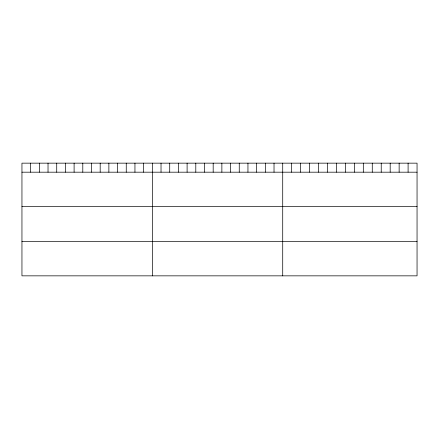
<?xml version="1.0" encoding="UTF-8"?>
<svg xmlns="http://www.w3.org/2000/svg" width="439" height="439" viewBox="0 0 439 439"><rect width="100%" height="100%" fill="white"/><g stroke="black" fill="none" stroke-linecap="round" stroke-linejoin="round"><path stroke-width="0.66" d="M417.05 172.187L417.05 275.846L21.95 275.846L21.95 163.154L417.05 163.154L417.05 172.187L21.95 172.187M21.95 206.396L417.05 206.396M21.95 241.637L417.05 241.637M408.094 163.154L408.094 172.187M399.139 163.154L399.139 172.187M390.183 163.154L390.183 172.187M381.228 163.154L381.228 172.187M372.272 163.154L372.272 172.187M363.316 163.154L363.316 172.187M354.361 163.154L354.361 172.187M345.405 163.154L345.405 172.187M336.45 163.154L336.45 172.187M327.494 163.154L327.494 172.187M318.538 163.154L318.538 172.187M309.583 163.154L309.583 172.187M300.627 163.154L300.627 172.187M291.672 163.154L291.672 172.187M282.716 163.154L282.716 275.846M274.024 163.154L274.024 172.187M265.332 163.154L265.332 172.187M256.639 163.154L256.639 172.187M247.947 163.154L247.947 172.187M239.255 163.154L239.255 172.187M230.563 163.154L230.563 172.187M221.871 163.154L221.871 172.187M213.178 163.154L213.178 172.187M204.486 163.154L204.486 172.187M195.794 163.154L195.794 172.187M187.102 163.154L187.102 172.187M178.41 163.154L178.41 172.187M169.717 163.154L169.717 172.187M161.025 163.154L161.025 172.187M152.333 163.154L152.333 275.846M143.641 163.154L143.641 172.187M134.949 163.154L134.949 172.187M126.256 163.154L126.256 172.187M117.564 163.154L117.564 172.187M108.872 163.154L108.872 172.187M100.18 163.154L100.18 172.187M91.488 163.154L91.488 172.187M82.795 163.154L82.795 172.187M74.103 163.154L74.103 172.187M65.411 163.154L65.411 172.187M56.719 163.154L56.719 172.187M48.027 163.154L48.027 172.187M39.334 163.154L39.334 172.187M30.642 163.154L30.642 172.187"/></g></svg>
